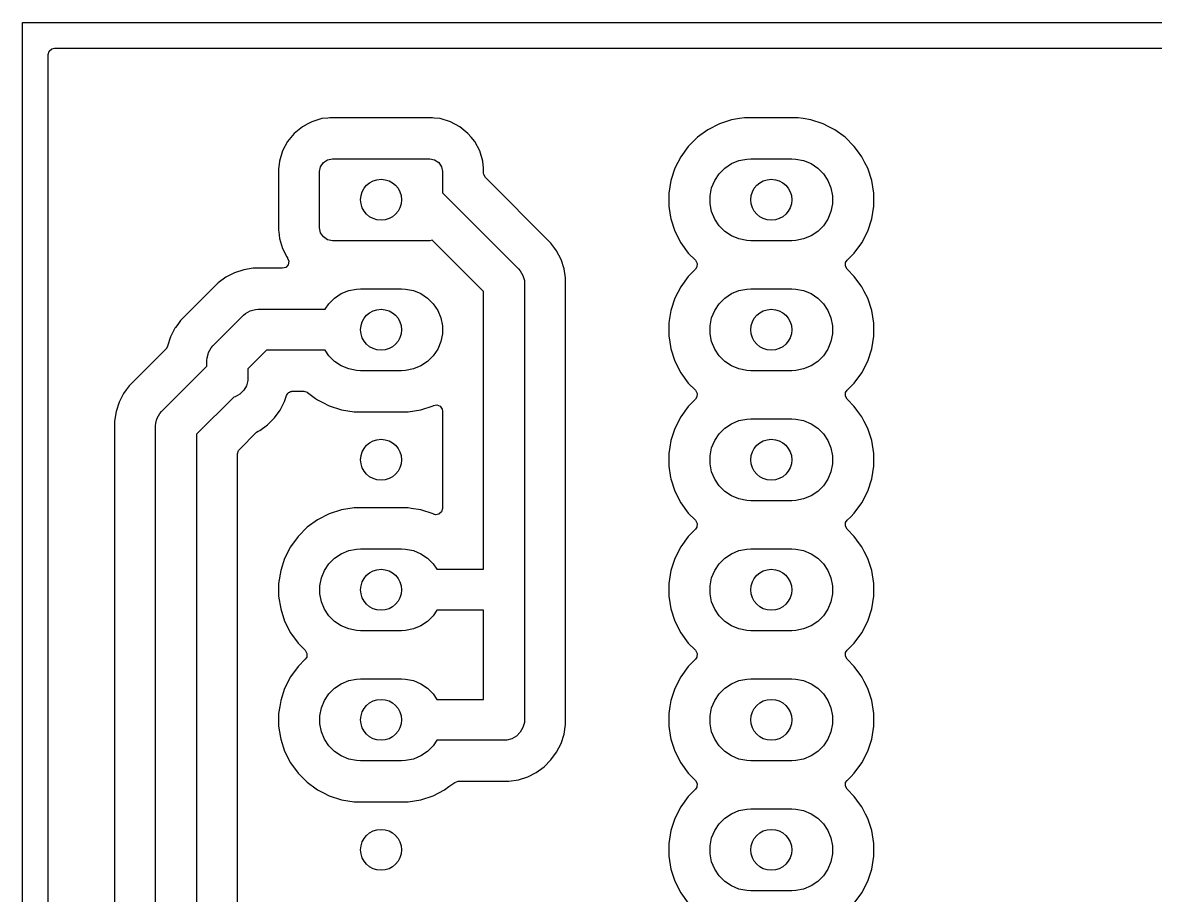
# Model space of a CAD drawing. Extents: x 44.5 to 133, y -119 to -55.5.
# Drawn here: x 44.5 to 66.62, y -72.55 to -55.5 of the extents above; entities that cross this region are included whole.
import ezdxf

# ---------------------------------------------------------------- set-up
doc = ezdxf.new("R2010")
doc.units = 0
doc.layers.add('BLACK', color=7, linetype='CONTINUOUS')

msp = doc.modelspace()

# ---------------------------------------------------------------- linework, layer by layer
at = {"layer": 'BLACK', "linetype": 'CONTINUOUS'}
for p, q in [((44.5, -55.5), (133, -55.5)), ((44.5, -119), (44.5, -55.5)), ((45.0005, -56.1245), (45.020185, -56.057461)), ((45.0005, -83.502375), (45.0005, -56.1245)), ((45.020185, -56.057461), (45.072989, -56.011706)), ((45.072989, -56.011706), (45.1245, -56.0005)), ((45.1245, -56.0005), (77.608174, -56.0005)), ((50.067487, -57.476759), (49.96355, -57.532315)), ((50.146043, -57.434769), (50.067487, -57.476759)), ((50.344067, -57.374699), (50.146043, -57.434769)), ((50.460298, -57.363251), (50.344067, -57.374699)), ((50.498392, -57.3595), (50.460298, -57.363251)), ((52.501608, -57.3595), (50.498392, -57.3595)), ((52.536805, -57.362966), (52.501608, -57.3595)), ((52.655934, -57.374699), (52.536805, -57.362966)), ((52.655934, -57.3747), (52.655932, -57.374699)), ((52.655932, -57.374699), (52.655934, -57.374699)), ((52.853954, -57.434768), (52.655934, -57.3747)), ((53.03645, -57.532315), (52.853954, -57.434768)), ((58.105616, -57.47676), (57.881151, -57.591132)), ((58.345214, -57.39891), (58.105616, -57.47676)), ((58.498076, -57.374699), (58.345214, -57.39891)), ((58.594038, -57.3595), (58.498076, -57.374699)), ((59.645962, -57.3595), (58.594038, -57.3595)), ((59.74193, -57.3747), (59.645962, -57.3595)), ((59.894785, -57.39891), (59.74193, -57.3747)), ((60.134383, -57.47676), (59.894785, -57.39891)), ((60.243418, -57.532317), (60.134383, -57.47676)), ((49.803589, -57.663589), (49.672317, -57.823547)), ((49.963547, -57.532317), (49.803589, -57.663589)), ((49.963548, -57.532316), (49.963547, -57.532317)), ((49.96355, -57.532315), (49.963548, -57.532316)), ((53.036453, -57.532317), (53.03645, -57.532315)), ((53.19641, -57.663589), (53.036452, -57.532317)), ((53.036452, -57.532317), (53.036453, -57.532317)), ((53.258462, -57.739201), (53.19641, -57.663589)), ((57.881151, -57.591132), (57.67735, -57.739201)), ((60.358845, -57.59113), (60.243418, -57.532317)), ((60.358847, -57.591131), (60.358845, -57.59113)), ((60.358848, -57.591132), (60.358847, -57.591131)), ((60.562649, -57.739201), (60.358848, -57.591132)), ((49.672317, -57.823547), (49.574769, -58.006043)), ((53.327685, -57.82355), (53.258462, -57.739201)), ((53.425232, -58.006046), (53.327685, -57.82355)), ((57.499201, -57.91735), (57.351132, -58.121151)), ((57.499205, -57.917345), (57.499201, -57.91735)), ((57.677345, -57.739205), (57.499205, -57.917345)), ((57.67735, -57.739201), (57.677345, -57.739205)), ((60.562654, -57.739205), (60.562649, -57.739201)), ((60.740794, -57.917345), (60.562654, -57.739205)), ((60.740798, -57.91735), (60.740794, -57.917345)), ((60.805239, -58.006046), (60.740798, -57.91735)), ((49.574769, -58.006043), (49.514699, -58.204067)), ((50.454329, -58.17903), (50.55, -58.16)), ((50.55, -58.16), (52.45, -58.16)), ((52.45, -58.16), (52.545671, -58.17903)), ((53.4853, -58.204066), (53.425232, -58.006046)), ((57.351132, -58.121151), (57.23676, -58.345616)), ((58.487772, -58.194448), (58.641586, -58.163852)), ((58.641586, -58.163852), (58.72, -58.16)), ((58.72, -58.16), (59.52, -58.16)), ((59.52, -58.16), (59.598414, -58.163852)), ((59.598414, -58.163852), (59.752228, -58.194448)), ((60.88887, -58.121155), (60.805239, -58.006046)), ((60.947356, -58.23594), (60.88887, -58.121155)), ((49.508649, -58.2655), (49.4995, -58.358392)), ((49.4995, -58.358392), (49.4995, -59.561608)), ((49.514699, -58.204067), (49.508649, -58.2655)), ((50.3, -58.41), (50.31903, -58.314329)), ((50.31903, -58.314329), (50.373223, -58.233223)), ((50.373223, -58.233223), (50.454329, -58.17903)), ((52.545671, -58.17903), (52.626777, -58.233223)), ((52.626777, -58.233223), (52.68097, -58.314329)), ((52.68097, -58.314329), (52.7, -58.41)), ((53.499241, -58.345616), (53.4853, -58.204066)), ((53.5005, -58.358395), (53.499241, -58.345616)), ((53.5005, -58.439474), (53.5005, -58.358395)), ((57.23676, -58.345616), (57.15891, -58.585214)), ((58.101592, -58.452485), (58.212485, -58.341592)), ((58.212485, -58.341592), (58.342883, -58.254463)), ((58.342883, -58.254463), (58.487772, -58.194448)), ((59.752228, -58.194448), (59.897117, -58.254463)), ((59.897117, -58.254463), (60.027515, -58.341592)), ((60.027515, -58.341592), (60.138408, -58.452485)), ((61.003239, -58.345616), (60.947356, -58.23594)), ((61.003239, -58.345618), (61.003239, -58.345616)), ((61.003241, -58.345621), (61.003239, -58.345618)), ((61.08109, -58.585215), (61.003241, -58.345621)), ((50.3, -59.51), (50.3, -58.41)), ((52.7, -58.41), (52.7, -58.822414)), ((53.503334, -58.465832), (53.5005, -58.439474)), ((53.536819, -58.527155), (53.503334, -58.465832)), ((54.81739, -59.807726), (53.536819, -58.527155)), ((57.15891, -58.585215), (57.1195, -58.834038)), ((57.15891, -58.585214), (57.15891, -58.585215)), ((57.954448, -58.727772), (58.014463, -58.582883)), ((58.014463, -58.582883), (58.101592, -58.452485)), ((60.138408, -58.452485), (60.225537, -58.582883)), ((60.225537, -58.582883), (60.285552, -58.727772)), ((61.1205, -58.834038), (61.08109, -58.585215)), ((52.7, -58.822414), (54.184543, -60.306957)), ((57.1195, -58.834038), (57.1195, -59.085962)), ((57.923852, -58.881586), (57.954448, -58.727772)), ((60.285552, -58.727772), (60.316148, -58.881586)), ((61.1205, -59.085962), (61.1205, -58.834038)), ((57.923852, -59.038414), (57.923852, -58.881586)), ((57.954448, -59.192228), (57.923852, -59.038414)), ((60.316148, -59.038414), (60.285552, -59.192228)), ((60.316148, -58.881586), (60.316148, -59.038414)), ((57.1195, -59.085962), (57.147036, -59.259815)), ((57.147036, -59.259815), (57.15891, -59.334785)), ((58.014463, -59.337117), (57.954448, -59.192228)), ((60.285552, -59.192228), (60.225537, -59.337117)), ((61.08109, -59.334785), (61.1205, -59.085962)), ((57.15891, -59.334785), (57.23676, -59.574383)), ((58.101592, -59.467515), (58.014463, -59.337117)), ((58.212485, -59.578408), (58.101592, -59.467515)), ((60.138408, -59.467515), (60.027515, -59.578408)), ((60.225537, -59.337117), (60.138408, -59.467515)), ((61.003241, -59.574379), (61.08109, -59.334785)), ((49.4995, -59.561608), (49.501665, -59.583589)), ((49.501665, -59.583589), (49.514699, -59.715932)), ((49.514699, -59.715932), (49.5147, -59.715934)), ((49.5147, -59.715934), (49.574768, -59.913954)), ((50.31903, -59.605671), (50.3, -59.51)), ((50.373223, -59.686777), (50.31903, -59.605671)), ((50.454329, -59.74097), (50.373223, -59.686777)), ((57.23676, -59.574383), (57.351132, -59.798848)), ((58.342883, -59.665537), (58.212485, -59.578408)), ((58.487772, -59.725552), (58.342883, -59.665537)), ((59.897117, -59.665537), (59.752228, -59.725552)), ((60.027515, -59.578408), (59.897117, -59.665537)), ((60.88887, -59.798845), (61.003241, -59.574379)), ((49.574768, -59.913954), (49.659414, -60.072315)), ((50.55, -59.76), (50.454329, -59.74097)), ((52.45, -59.76), (50.55, -59.76)), ((52.496887, -59.750673), (52.45, -59.76)), ((53.5017, -60.755486), (52.496887, -59.750673)), ((54.894569, -59.913954), (54.81739, -59.807726)), ((54.928459, -59.9606), (54.894569, -59.913954)), ((57.351132, -59.798848), (57.499201, -60.002649)), ((58.641586, -59.756148), (58.487772, -59.725552)), ((58.72, -59.76), (58.641586, -59.756148)), ((59.52, -59.76), (58.72, -59.76)), ((59.598414, -59.756148), (59.52, -59.76)), ((59.752228, -59.725552), (59.598414, -59.756148)), ((60.740793, -60.002656), (60.88887, -59.798845)), ((49.659414, -60.072315), (49.672316, -60.096451)), ((49.672316, -60.096451), (49.672627, -60.09683)), ((49.672627, -60.09683), (49.672729, -60.09707)), ((49.672729, -60.09707), (49.675702, -60.10152)), ((49.675702, -60.10152), (49.674858, -60.102083)), ((49.674858, -60.102083), (49.699944, -60.161139)), ((49.699944, -60.161139), (49.688156, -60.230007)), ((55.014245, -60.128963), (54.928459, -59.9606)), ((55.07264, -60.308681), (55.014245, -60.128963)), ((57.499201, -60.002649), (57.499205, -60.002654)), ((57.499205, -60.002654), (57.63887, -60.142319)), ((57.63887, -60.142319), (57.672355, -60.203642)), ((60.572629, -60.186666), (60.60113, -60.142319)), ((60.60113, -60.142319), (60.646999, -60.09645)), ((60.646999, -60.09645), (60.740793, -60.002656)), ((48.637463, -60.387454), (48.4691, -60.47324)), ((48.817181, -60.329059), (48.637463, -60.387454)), ((49.003814, -60.2995), (48.817181, -60.329059)), ((49.576778, -60.2995), (49.003814, -60.2995)), ((49.641006, -60.281569), (49.576778, -60.2995)), ((49.688156, -60.230007), (49.641006, -60.281569)), ((54.184543, -60.306957), (54.219041, -60.346295)), ((54.219041, -60.346295), (54.271252, -60.436727)), ((55.100601, -60.485227), (55.07264, -60.308681)), ((57.63887, -60.317681), (57.499205, -60.457345)), ((57.667371, -60.273334), (57.63887, -60.317681)), ((57.672355, -60.203642), (57.667371, -60.273334)), ((60.567645, -60.256358), (60.572629, -60.186666)), ((60.60113, -60.317681), (60.567645, -60.256358)), ((60.740794, -60.457345), (60.60113, -60.317681)), ((48.316223, -60.584312), (47.58431, -61.316225)), ((48.4691, -60.47324), (48.316223, -60.584312)), ((54.271252, -60.436727), (54.298278, -60.53759)), ((54.298278, -60.53759), (54.3017, -60.5898)), ((54.3017, -60.5898), (54.3017, -66.58)), ((55.100602, -60.485232), (55.100601, -60.485227)), ((55.1022, -60.495317), (55.100602, -60.485232)), ((55.1022, -69.214486), (55.1022, -60.495317)), ((57.499201, -60.45735), (57.351132, -60.661151)), ((57.499205, -60.457345), (57.499201, -60.45735)), ((60.740798, -60.45735), (60.740794, -60.457345)), ((60.869952, -60.635117), (60.740798, -60.45735)), ((50.592485, -60.881592), (50.722883, -60.794463)), ((50.722883, -60.794463), (50.867772, -60.734448)), ((50.867772, -60.734448), (51.021586, -60.703852)), ((51.021586, -60.703852), (51.1, -60.7)), ((51.1, -60.7), (51.9, -60.7)), ((51.9, -60.7), (51.978414, -60.703852)), ((51.978414, -60.703852), (52.132228, -60.734448)), ((52.132228, -60.734448), (52.277117, -60.794463)), ((52.277117, -60.794463), (52.407515, -60.881592)), ((53.5017, -66.18), (53.5017, -60.755486)), ((57.351132, -60.661151), (57.23676, -60.885616)), ((58.212485, -60.881592), (58.342883, -60.794463)), ((58.342883, -60.794463), (58.487772, -60.734448)), ((58.487772, -60.734448), (58.641586, -60.703852)), ((58.641586, -60.703852), (58.72, -60.7)), ((58.72, -60.7), (59.52, -60.7)), ((59.52, -60.7), (59.598414, -60.703852)), ((59.598414, -60.703852), (59.752228, -60.734448)), ((59.752228, -60.734448), (59.897117, -60.794463)), ((59.897117, -60.794463), (60.027515, -60.881592)), ((60.88887, -60.661155), (60.869952, -60.635117)), ((60.936196, -60.754038), (60.88887, -60.661155)), ((61.003239, -60.885616), (60.936196, -60.754038)), ((50.409753, -61.1), (50.481592, -60.992485)), ((50.481592, -60.992485), (50.592485, -60.881592)), ((52.407515, -60.881592), (52.518408, -60.992485)), ((52.518408, -60.992485), (52.605537, -61.122883)), ((57.23676, -60.885616), (57.15891, -61.125214)), ((58.014463, -61.122883), (58.101592, -60.992485)), ((58.101592, -60.992485), (58.212485, -60.881592)), ((60.027515, -60.881592), (60.138408, -60.992485)), ((60.138408, -60.992485), (60.225537, -61.122883)), ((61.003239, -60.885618), (61.003239, -60.885616)), ((61.003241, -60.885621), (61.003239, -60.885618)), ((61.08109, -61.125215), (61.003241, -60.885621)), ((48.217157, -61.815457), (48.815457, -61.217157)), ((48.815457, -61.217157), (48.854795, -61.182659)), ((48.854795, -61.182659), (48.945226, -61.130448)), ((48.945226, -61.130448), (49.04609, -61.103422)), ((49.04609, -61.103422), (49.0983, -61.1)), ((49.0983, -61.1), (50.409753, -61.1)), ((52.605537, -61.122883), (52.665552, -61.267772)), ((52.665552, -61.267772), (52.696148, -61.421586)), ((57.15891, -61.125214), (57.128657, -61.316225)), ((57.923852, -61.421586), (57.954448, -61.267772)), ((57.954448, -61.267772), (58.014463, -61.122883)), ((60.225537, -61.122883), (60.285552, -61.267772)), ((60.285552, -61.267772), (60.316148, -61.421586)), ((61.1205, -61.374038), (61.08109, -61.125215)), ((47.47324, -61.4691), (47.387454, -61.637465)), ((47.484977, -61.452947), (47.47324, -61.4691)), ((47.527639, -61.394226), (47.484977, -61.452947)), ((47.58431, -61.316225), (47.527639, -61.394226)), ((52.696148, -61.421586), (52.696148, -61.578414)), ((57.128657, -61.316225), (57.1195, -61.374038)), ((57.1195, -61.374038), (57.1195, -61.625962)), ((57.923852, -61.578414), (57.923852, -61.421586)), ((60.316148, -61.421586), (60.316148, -61.578414)), ((61.1205, -61.625962), (61.1205, -61.374038)), ((47.387454, -61.637465), (47.329057, -61.817189)), ((52.696148, -61.578414), (52.665552, -61.732228)), ((57.1195, -61.625962), (57.131151, -61.699522)), ((57.131151, -61.699522), (57.15891, -61.874785)), ((57.954448, -61.732228), (57.923852, -61.578414)), ((60.316148, -61.578414), (60.285552, -61.732228)), ((61.08109, -61.874785), (61.1205, -61.625962)), ((47.294898, -61.881481), (46.58161, -62.594769)), ((47.299693, -61.876409), (47.294898, -61.881481)), ((47.325816, -61.821418), (47.299693, -61.876409)), ((47.327921, -61.821924), (47.325816, -61.821418)), ((47.329057, -61.817189), (47.327921, -61.821924)), ((48.130448, -61.945226), (48.182659, -61.854795)), ((48.182659, -61.854795), (48.217157, -61.815457)), ((49.263986, -61.9), (48.9, -62.263986)), ((50.409753, -61.9), (49.263986, -61.9)), ((50.481592, -62.007515), (50.409753, -61.9)), ((52.605537, -61.877117), (52.518408, -62.007515)), ((52.665552, -61.732228), (52.605537, -61.877117)), ((57.15891, -61.874785), (57.23676, -62.114383)), ((58.014463, -61.877117), (57.954448, -61.732228)), ((58.101592, -62.007515), (58.014463, -61.877117)), ((60.225537, -61.877117), (60.138408, -62.007515)), ((60.285552, -61.732228), (60.225537, -61.877117)), ((61.003241, -62.114379), (61.08109, -61.874785)), ((48.1, -62.0983), (48.103422, -62.04609)), ((48.1, -62.208458), (48.1, -62.0983)), ((48.103422, -62.04609), (48.12118, -61.979816)), ((48.12118, -61.979816), (48.130448, -61.945226)), ((50.592485, -62.118408), (50.481592, -62.007515)), ((50.722883, -62.205537), (50.592485, -62.118408)), ((52.407515, -62.118408), (52.277117, -62.205537)), ((52.518408, -62.007515), (52.407515, -62.118408)), ((57.23676, -62.114383), (57.351132, -62.338848)), ((58.212485, -62.118408), (58.101592, -62.007515)), ((58.342883, -62.205537), (58.212485, -62.118408)), ((60.027515, -62.118408), (59.897117, -62.205537)), ((60.138408, -62.007515), (60.027515, -62.118408)), ((60.88887, -62.338845), (61.003241, -62.114379)), ((47.214457, -63.094001), (48.1, -62.208458)), ((48.9, -62.263986), (48.9, -62.439)), ((50.867772, -62.265552), (50.722883, -62.205537)), ((51.021586, -62.296148), (50.867772, -62.265552)), ((51.1, -62.3), (51.021586, -62.296148)), ((51.9, -62.3), (51.1, -62.3)), ((51.978414, -62.296148), (51.9, -62.3)), ((52.132228, -62.265552), (51.978414, -62.296148)), ((52.277117, -62.205537), (52.132228, -62.265552)), ((57.351132, -62.338848), (57.499201, -62.542649)), ((58.487772, -62.265552), (58.342883, -62.205537)), ((58.641586, -62.296148), (58.487772, -62.265552)), ((58.72, -62.3), (58.641586, -62.296148)), ((59.52, -62.3), (58.72, -62.3)), ((59.598414, -62.296148), (59.52, -62.3)), ((59.752228, -62.265552), (59.598414, -62.296148)), ((59.897117, -62.205537), (59.752228, -62.265552)), ((60.740793, -62.542656), (60.88887, -62.338845)), ((46.58161, -62.594769), (46.523156, -62.675226)), ((48.869552, -62.592073), (48.817341, -62.682505)), ((48.896578, -62.49121), (48.869552, -62.592073)), ((48.9, -62.439), (48.896578, -62.49121)), ((57.499201, -62.542649), (57.499205, -62.542654)), ((57.499205, -62.542654), (57.63887, -62.682319)), ((60.65563, -62.627819), (60.740793, -62.542656)), ((46.47054, -62.747644), (46.384754, -62.916007)), ((46.523155, -62.675227), (46.47054, -62.747644)), ((46.523156, -62.675226), (46.523155, -62.675227)), ((48.6233, -62.816529), (47.8973, -63.54253)), ((48.653073, -62.808552), (48.6233, -62.816529)), ((48.743505, -62.756341), (48.653073, -62.808552)), ((48.817341, -62.682505), (48.743505, -62.756341)), ((49.612547, -62.899832), (49.649474, -62.78618)), ((49.649474, -62.78618), (49.663423, -62.76578)), ((49.663423, -62.76578), (49.673692, -62.743297)), ((49.673692, -62.743297), (49.6828, -62.737443)), ((49.6828, -62.737443), (49.688912, -62.728506)), ((49.688912, -62.728506), (49.711678, -62.718884)), ((49.711678, -62.718884), (49.73247, -62.705523)), ((49.73247, -62.705523), (49.748878, -62.703163)), ((49.748878, -62.703163), (49.75327, -62.701308)), ((49.75327, -62.701308), (49.767405, -62.7005)), ((49.767405, -62.7005), (49.989122, -62.7005)), ((49.989122, -62.7005), (50.056161, -62.720185)), ((50.056161, -62.720185), (50.062007, -62.724182)), ((50.062007, -62.724182), (50.22169, -62.840197)), ((57.63887, -62.682319), (57.672355, -62.743642)), ((57.667371, -62.813334), (57.63887, -62.857681)), ((57.672355, -62.743642), (57.667371, -62.813334)), ((60.567645, -62.796358), (60.572629, -62.726666)), ((60.60113, -62.857681), (60.567645, -62.796358)), ((60.572629, -62.726666), (60.60113, -62.682319)), ((60.60113, -62.682319), (60.65563, -62.627819)), ((46.384754, -62.916007), (46.326359, -63.095725)), ((49.52676, -63.068199), (49.612547, -62.899832)), ((50.22169, -62.840197), (50.261155, -62.86887)), ((50.261155, -62.86887), (50.363596, -62.921066)), ((50.363596, -62.921066), (50.485616, -62.983239)), ((50.485616, -62.983239), (50.485618, -62.983239)), ((50.485618, -62.983239), (50.485621, -62.983241)), ((50.485621, -62.983241), (50.725215, -63.06109)), ((52.274785, -63.06109), (52.514379, -62.983241)), ((52.514379, -62.983241), (52.520899, -62.979918)), ((52.520899, -62.979918), (52.589565, -62.967018)), ((52.589565, -62.967018), (52.654308, -62.99329)), ((52.654308, -62.99329), (52.694569, -63.050393)), ((57.499201, -62.99735), (57.351132, -63.201151)), ((57.499205, -62.997345), (57.499201, -62.99735)), ((57.63887, -62.857681), (57.499205, -62.997345)), ((60.740794, -62.997345), (60.60113, -62.857681)), ((60.740798, -62.99735), (60.740794, -62.997345)), ((60.792272, -63.068199), (60.740798, -62.99735)), ((46.326359, -63.095725), (46.2968, -63.282357)), ((47.116184, -63.266927), (47.127748, -63.22377)), ((47.127748, -63.22377), (47.179959, -63.133339)), ((47.179959, -63.133339), (47.214457, -63.094001)), ((49.282073, -63.35469), (49.41569, -63.221073)), ((49.41569, -63.221073), (49.52676, -63.068199)), ((50.725215, -63.06109), (50.974038, -63.1005)), ((50.974038, -63.1005), (50.974039, -63.1005)), ((50.974039, -63.1005), (52.025961, -63.1005)), ((52.025961, -63.1005), (52.025962, -63.1005)), ((52.025962, -63.1005), (52.274785, -63.06109)), ((52.694569, -63.050393), (52.7012, -63.0904)), ((52.7012, -63.0904), (52.7012, -64.989598)), ((57.351132, -63.201151), (57.23676, -63.425616)), ((58.487772, -63.274448), (58.641586, -63.243852)), ((58.641586, -63.243852), (58.72, -63.24)), ((58.72, -63.24), (59.52, -63.24)), ((59.52, -63.24), (59.598414, -63.243852)), ((59.598414, -63.243852), (59.752228, -63.274448)), ((60.88887, -63.201155), (60.792272, -63.068199)), ((60.936196, -63.294038), (60.88887, -63.201155)), ((46.2968, -63.282357), (46.2968, -77.497636)), ((47.0973, -63.376844), (47.100722, -63.324634)), ((47.0973, -77.403156), (47.0973, -63.376844)), ((47.100722, -63.324634), (47.116184, -63.266927)), ((49.068313, -63.503592), (49.099696, -63.480791)), ((49.099696, -63.480791), (49.129199, -63.46576)), ((49.129199, -63.46576), (49.282073, -63.35469)), ((57.23676, -63.425616), (57.15891, -63.665214)), ((58.101592, -63.532485), (58.212485, -63.421592)), ((58.212485, -63.421592), (58.342883, -63.334463)), ((58.342883, -63.334463), (58.487772, -63.274448)), ((59.752228, -63.274448), (59.897117, -63.334463)), ((59.897117, -63.334463), (60.027515, -63.421592)), ((60.027515, -63.421592), (60.138408, -63.532485)), ((61.003239, -63.425616), (60.936196, -63.294038)), ((61.003239, -63.425618), (61.003239, -63.425616)), ((61.003241, -63.425621), (61.003239, -63.425618)), ((61.08109, -63.665215), (61.003241, -63.425621)), ((47.8973, -63.54253), (47.8973, -77.364661)), ((48.734115, -63.837791), (49.068313, -63.503592)), ((57.15891, -63.665214), (57.138388, -63.794785)), ((57.954448, -63.807772), (58.014463, -63.662883)), ((58.014463, -63.662883), (58.101592, -63.532485)), ((60.138408, -63.532485), (60.225537, -63.662883)), ((60.225537, -63.662883), (60.285552, -63.807772)), ((61.1205, -63.914038), (61.08109, -63.665215)), ((48.6978, -63.925468), (48.717485, -63.858429)), ((48.6978, -77.284565), (48.6978, -63.925468)), ((48.717485, -63.858429), (48.734115, -63.837791)), ((57.138388, -63.794785), (57.1195, -63.914038)), ((57.1195, -63.914038), (57.1195, -64.165962)), ((57.923852, -63.961586), (57.954448, -63.807772)), ((60.285552, -63.807772), (60.316148, -63.961586)), ((61.1205, -64.165962), (61.1205, -63.914038)), ((57.923852, -64.118414), (57.923852, -63.961586)), ((57.954448, -64.272228), (57.923852, -64.118414)), ((60.316148, -64.118414), (60.285552, -64.272228)), ((60.316148, -63.961586), (60.316148, -64.118414)), ((57.1195, -64.165962), (57.15429, -64.385616)), ((58.014463, -64.417117), (57.954448, -64.272228)), ((60.285552, -64.272228), (60.225537, -64.417117)), ((61.08109, -64.414785), (61.1205, -64.165962)), ((57.15429, -64.385616), (57.15891, -64.414785)), ((57.15891, -64.414785), (57.23676, -64.654383)), ((58.101592, -64.547515), (58.014463, -64.417117)), ((58.212485, -64.658408), (58.101592, -64.547515)), ((60.138408, -64.547515), (60.027515, -64.658408)), ((60.225537, -64.417117), (60.138408, -64.547515)), ((61.003241, -64.654379), (61.08109, -64.414785)), ((57.23676, -64.654383), (57.292553, -64.763881)), ((57.292553, -64.763881), (57.348929, -64.874526)), ((58.342883, -64.745537), (58.212485, -64.658408)), ((58.487772, -64.805552), (58.342883, -64.745537)), ((58.641586, -64.836148), (58.487772, -64.805552)), ((59.752228, -64.805552), (59.598414, -64.836148)), ((59.897117, -64.745537), (59.752228, -64.805552)), ((60.027515, -64.658408), (59.897117, -64.745537)), ((60.88887, -64.878845), (61.003241, -64.654379)), ((50.725214, -65.01891), (50.485616, -65.09676)), ((50.849626, -64.999205), (50.725214, -65.01891)), ((50.974038, -64.9795), (50.849626, -64.999205)), ((52.025962, -64.9795), (50.974038, -64.9795)), ((52.089718, -64.989598), (52.025962, -64.9795)), ((52.274787, -65.01891), (52.089718, -64.989598)), ((52.514378, -65.096758), (52.274787, -65.01891)), ((52.7012, -64.989598), (52.681515, -65.056637)), ((57.348929, -64.874526), (57.351132, -64.878848)), ((57.351132, -64.878848), (57.499201, -65.082649)), ((58.72, -64.84), (58.641586, -64.836148)), ((59.52, -64.84), (58.72, -64.84)), ((59.598414, -64.836148), (59.52, -64.84)), ((60.740793, -65.082656), (60.88887, -64.878845)), ((50.261151, -65.211132), (50.05735, -65.359201)), ((50.485616, -65.09676), (50.261151, -65.211132)), ((52.520913, -65.100087), (52.514378, -65.096758)), ((52.559553, -65.112336), (52.520913, -65.100087)), ((52.628711, -65.102392), (52.559553, -65.112336)), ((52.681515, -65.056637), (52.628711, -65.102392)), ((57.499201, -65.082649), (57.499205, -65.082654)), ((57.499205, -65.082654), (57.63887, -65.222319)), ((57.63887, -65.222319), (57.672355, -65.283642)), ((60.572629, -65.266666), (60.60113, -65.222319)), ((60.60113, -65.222319), (60.670904, -65.152545)), ((60.670904, -65.152545), (60.740793, -65.082656)), ((50.057345, -65.359205), (49.879205, -65.537345)), ((50.05735, -65.359201), (50.057345, -65.359205)), ((57.63887, -65.397681), (57.499205, -65.537345)), ((57.667371, -65.353334), (57.63887, -65.397681)), ((57.672355, -65.283642), (57.667371, -65.353334)), ((60.567645, -65.336358), (60.572629, -65.266666)), ((60.60113, -65.397681), (60.567645, -65.336358)), ((60.740794, -65.537345), (60.60113, -65.397681)), ((49.879201, -65.53735), (49.731132, -65.741151)), ((49.879205, -65.537345), (49.879201, -65.53735)), ((57.499201, -65.53735), (57.351132, -65.741151)), ((57.499205, -65.537345), (57.499201, -65.53735)), ((60.740798, -65.53735), (60.740794, -65.537345)), ((60.84546, -65.681406), (60.740798, -65.53735)), ((60.88887, -65.741155), (60.84546, -65.681406)), ((49.731132, -65.741151), (49.61676, -65.965616)), ((50.592485, -65.961592), (50.722883, -65.874463)), ((50.722883, -65.874463), (50.867772, -65.814448)), ((50.867772, -65.814448), (51.021586, -65.783852)), ((51.021586, -65.783852), (51.1, -65.78)), ((51.1, -65.78), (51.9, -65.78)), ((51.9, -65.78), (51.978414, -65.783852)), ((51.978414, -65.783852), (52.132228, -65.814448)), ((52.132228, -65.814448), (52.277117, -65.874463)), ((52.277117, -65.874463), (52.407515, -65.961592)), ((57.351132, -65.741151), (57.23676, -65.965616)), ((58.212485, -65.961592), (58.342883, -65.874463)), ((58.342883, -65.874463), (58.487772, -65.814448)), ((58.487772, -65.814448), (58.641586, -65.783852)), ((58.641586, -65.783852), (58.72, -65.78)), ((58.72, -65.78), (59.52, -65.78)), ((59.52, -65.78), (59.598414, -65.783852)), ((59.598414, -65.783852), (59.752228, -65.814448)), ((59.752228, -65.814448), (59.897117, -65.874463)), ((59.897117, -65.874463), (60.027515, -65.961592)), ((60.936196, -65.834038), (60.88887, -65.741155)), ((61.003239, -65.965616), (60.936196, -65.834038)), ((49.61676, -65.965616), (49.53891, -66.205214)), ((50.394463, -66.202883), (50.481592, -66.072485)), ((50.481592, -66.072485), (50.592485, -65.961592)), ((52.407515, -65.961592), (52.518408, -66.072485)), ((52.518408, -66.072485), (52.590247, -66.18)), ((57.23676, -65.965616), (57.15891, -66.205214)), ((58.014463, -66.202883), (58.101592, -66.072485)), ((58.101592, -66.072485), (58.212485, -65.961592)), ((60.027515, -65.961592), (60.138408, -66.072485)), ((60.138408, -66.072485), (60.225537, -66.202883)), ((61.003239, -65.965618), (61.003239, -65.965616)), ((61.003241, -65.965621), (61.003239, -65.965618)), ((61.08109, -66.205215), (61.003241, -65.965621)), ((49.53891, -66.205214), (49.4995, -66.454038)), ((50.303852, -66.501586), (50.334448, -66.347772)), ((50.334448, -66.347772), (50.394463, -66.202883)), ((52.590247, -66.18), (53.5017, -66.18)), ((57.15891, -66.205214), (57.1195, -66.454038)), ((57.923852, -66.501586), (57.954448, -66.347772)), ((57.954448, -66.347772), (58.014463, -66.202883)), ((60.225537, -66.202883), (60.285552, -66.347772)), ((60.285552, -66.347772), (60.316148, -66.501586)), ((61.1205, -66.454038), (61.08109, -66.205215)), ((49.4995, -66.454038), (49.4995, -66.705961)), ((50.303852, -66.658414), (50.303852, -66.501586)), ((54.3017, -66.58), (54.3017, -69.12)), ((57.1195, -66.454038), (57.1195, -66.705961)), ((57.923852, -66.658414), (57.923852, -66.501586)), ((60.316148, -66.501586), (60.316148, -66.658414)), ((61.1205, -66.705962), (61.1205, -66.454038)), ((49.4995, -66.705961), (49.53891, -66.954785)), ((50.334448, -66.812228), (50.303852, -66.658414)), ((57.1195, -66.705961), (57.15891, -66.954785)), ((57.954448, -66.812228), (57.923852, -66.658414)), ((60.316148, -66.658414), (60.285552, -66.812228)), ((61.08109, -66.954785), (61.1205, -66.705962)), ((49.53891, -66.954785), (49.61676, -67.194383)), ((50.394463, -66.957117), (50.334448, -66.812228)), ((50.481592, -67.087515), (50.394463, -66.957117)), ((52.590247, -66.98), (52.518408, -67.087515)), ((53.5017, -66.98), (52.590247, -66.98)), ((53.5017, -68.72), (53.5017, -66.98)), ((57.15891, -66.954785), (57.23676, -67.194383)), ((58.014463, -66.957117), (57.954448, -66.812228)), ((58.101592, -67.087515), (58.014463, -66.957117)), ((60.225537, -66.957117), (60.138408, -67.087515)), ((60.285552, -66.812228), (60.225537, -66.957117)), ((61.003241, -67.194379), (61.08109, -66.954785)), ((49.61676, -67.194383), (49.731132, -67.418848)), ((50.592485, -67.198408), (50.481592, -67.087515)), ((50.722883, -67.285537), (50.592485, -67.198408)), ((52.407515, -67.198408), (52.277117, -67.285537)), ((52.518408, -67.087515), (52.407515, -67.198408)), ((57.23676, -67.194383), (57.351132, -67.418848)), ((58.212485, -67.198408), (58.101592, -67.087515)), ((58.342883, -67.285537), (58.212485, -67.198408)), ((60.027515, -67.198408), (59.897117, -67.285537)), ((60.138408, -67.087515), (60.027515, -67.198408)), ((60.88887, -67.418845), (61.003241, -67.194379)), ((49.731132, -67.418848), (49.879201, -67.622649)), ((50.867772, -67.345552), (50.722883, -67.285537)), ((51.021586, -67.376148), (50.867772, -67.345552)), ((51.1, -67.38), (51.021586, -67.376148)), ((51.9, -67.38), (51.1, -67.38)), ((51.978414, -67.376148), (51.9, -67.38)), ((52.132228, -67.345552), (51.978414, -67.376148)), ((52.277117, -67.285537), (52.132228, -67.345552)), ((57.351132, -67.418848), (57.499201, -67.622649)), ((58.487772, -67.345552), (58.342883, -67.285537)), ((58.641586, -67.376148), (58.487772, -67.345552)), ((58.72, -67.38), (58.641586, -67.376148)), ((59.52, -67.38), (58.72, -67.38)), ((59.598414, -67.376148), (59.52, -67.38)), ((59.752228, -67.345552), (59.598414, -67.376148)), ((59.897117, -67.285537), (59.752228, -67.345552)), ((60.740793, -67.622656), (60.88887, -67.418845)), ((49.879201, -67.622649), (49.879205, -67.622654)), ((49.879205, -67.622654), (50.01887, -67.762319)), ((57.499201, -67.622649), (57.499205, -67.622654)), ((57.499205, -67.622654), (57.63887, -67.762319)), ((60.668832, -67.694617), (60.740793, -67.622656)), ((50.01887, -67.762319), (50.052355, -67.823642)), ((50.047371, -67.893334), (50.01887, -67.937681)), ((50.052355, -67.823642), (50.047371, -67.893334)), ((57.63887, -67.762319), (57.672355, -67.823642)), ((57.667371, -67.893334), (57.63887, -67.937681)), ((57.672355, -67.823642), (57.667371, -67.893334)), ((60.567645, -67.876358), (60.572629, -67.806666)), ((60.60113, -67.937681), (60.567645, -67.876358)), ((60.572629, -67.806666), (60.60113, -67.762319)), ((60.60113, -67.762319), (60.668832, -67.694617)), ((49.879201, -68.07735), (49.731132, -68.281151)), ((49.879205, -68.077345), (49.879201, -68.07735)), ((50.01887, -67.937681), (49.879205, -68.077345)), ((57.499201, -68.07735), (57.351132, -68.281151)), ((57.499205, -68.077345), (57.499201, -68.07735)), ((57.63887, -67.937681), (57.499205, -68.077345)), ((60.740794, -68.077345), (60.60113, -67.937681)), ((60.740798, -68.07735), (60.740794, -68.077345)), ((60.869952, -68.255117), (60.740798, -68.07735)), ((49.731132, -68.281151), (49.61676, -68.505616)), ((50.867772, -68.354448), (51.021586, -68.323852)), ((51.021586, -68.323852), (51.1, -68.32)), ((51.1, -68.32), (51.9, -68.32)), ((51.9, -68.32), (51.978414, -68.323852)), ((51.978414, -68.323852), (52.132228, -68.354448)), ((57.351132, -68.281151), (57.23676, -68.505616)), ((58.487772, -68.354448), (58.641586, -68.323852)), ((58.641586, -68.323852), (58.72, -68.32)), ((58.72, -68.32), (59.52, -68.32)), ((59.52, -68.32), (59.598414, -68.323852)), ((59.598414, -68.323852), (59.752228, -68.354448)), ((60.88887, -68.281155), (60.869952, -68.255117)), ((60.936196, -68.374038), (60.88887, -68.281155)), ((49.61676, -68.505616), (49.53891, -68.745214)), ((50.481592, -68.612485), (50.592485, -68.501592)), ((50.592485, -68.501592), (50.722883, -68.414463)), ((50.722883, -68.414463), (50.867772, -68.354448)), ((52.132228, -68.354448), (52.277117, -68.414463)), ((52.277117, -68.414463), (52.407515, -68.501592)), ((52.407515, -68.501592), (52.518408, -68.612485)), ((57.23676, -68.505616), (57.15891, -68.745214)), ((58.101592, -68.612485), (58.212485, -68.501592)), ((58.212485, -68.501592), (58.342883, -68.414463)), ((58.342883, -68.414463), (58.487772, -68.354448)), ((59.752228, -68.354448), (59.897117, -68.414463)), ((59.897117, -68.414463), (60.027515, -68.501592)), ((60.027515, -68.501592), (60.138408, -68.612485)), ((61.003239, -68.505616), (60.936196, -68.374038)), ((61.003239, -68.505618), (61.003239, -68.505616)), ((61.003241, -68.505621), (61.003239, -68.505618)), ((61.08109, -68.745215), (61.003241, -68.505621)), ((49.53891, -68.745214), (49.520855, -68.859207)), ((50.334448, -68.887772), (50.394463, -68.742883)), ((50.394463, -68.742883), (50.481592, -68.612485)), ((52.518408, -68.612485), (52.590247, -68.72)), ((52.590247, -68.72), (53.5017, -68.72)), ((57.15891, -68.745214), (57.140855, -68.859207)), ((57.954448, -68.887772), (58.014463, -68.742883)), ((58.014463, -68.742883), (58.101592, -68.612485)), ((60.138408, -68.612485), (60.225537, -68.742883)), ((60.225537, -68.742883), (60.285552, -68.887772)), ((61.1205, -68.994038), (61.08109, -68.745215)), ((49.520855, -68.859207), (49.4995, -68.994038)), ((49.4995, -68.994038), (49.4995, -69.245962)), ((50.303852, -69.041586), (50.334448, -68.887772)), ((57.140855, -68.859207), (57.1195, -68.994038)), ((57.1195, -68.994038), (57.1195, -69.245962)), ((57.923852, -69.041586), (57.954448, -68.887772)), ((60.285552, -68.887772), (60.316148, -69.041586)), ((61.1205, -69.245962), (61.1205, -68.994038)), ((50.303852, -69.198414), (50.303852, -69.041586)), ((50.334448, -69.352228), (50.303852, -69.198414)), ((54.298278, -69.17221), (54.271252, -69.273073)), ((54.3017, -69.12), (54.298278, -69.17221)), ((55.07264, -69.401118), (55.1022, -69.214486)), ((57.923852, -69.198414), (57.923852, -69.041586)), ((57.954448, -69.352228), (57.923852, -69.198414)), ((60.316148, -69.198414), (60.285552, -69.352228)), ((60.316148, -69.041586), (60.316148, -69.198414)), ((49.4995, -69.245962), (49.53429, -69.465616)), ((50.394463, -69.497117), (50.334448, -69.352228)), ((54.145205, -69.437341), (54.054773, -69.489552)), ((54.219041, -69.363505), (54.145205, -69.437341)), ((54.271252, -69.273073), (54.219041, -69.363505)), ((55.014247, -69.580832), (55.07264, -69.401118)), ((57.1195, -69.245962), (57.15429, -69.465616)), ((58.014463, -69.497117), (57.954448, -69.352228)), ((60.285552, -69.352228), (60.225537, -69.497117)), ((61.08109, -69.494785), (61.1205, -69.245962)), ((49.53429, -69.465616), (49.53891, -69.494785)), ((49.53891, -69.494785), (49.61676, -69.734383)), ((50.481592, -69.627515), (50.394463, -69.497117)), ((50.592485, -69.738408), (50.481592, -69.627515)), ((52.518408, -69.627515), (52.407515, -69.738408)), ((52.590247, -69.52), (52.518408, -69.627515)), ((53.9017, -69.52), (52.590247, -69.52)), ((53.95391, -69.516578), (53.9017, -69.52)), ((54.054773, -69.489552), (53.95391, -69.516578)), ((54.92846, -69.749199), (55.014247, -69.580832)), ((57.15429, -69.465616), (57.15891, -69.494785)), ((57.15891, -69.494785), (57.23676, -69.734383)), ((58.101592, -69.627515), (58.014463, -69.497117)), ((58.212485, -69.738408), (58.101592, -69.627515)), ((60.138408, -69.627515), (60.027515, -69.738408)), ((60.225537, -69.497117), (60.138408, -69.627515)), ((61.003241, -69.734379), (61.08109, -69.494785)), ((49.61676, -69.734383), (49.731132, -69.958848)), ((50.722883, -69.825537), (50.592485, -69.738408)), ((50.867772, -69.885552), (50.722883, -69.825537)), ((51.021586, -69.916148), (50.867772, -69.885552)), ((52.132228, -69.885552), (51.978414, -69.916148)), ((52.277117, -69.825537), (52.132228, -69.885552)), ((52.407515, -69.738408), (52.277117, -69.825537)), ((54.81739, -69.902073), (54.92846, -69.749199)), ((57.23676, -69.734383), (57.351132, -69.958848)), ((58.342883, -69.825537), (58.212485, -69.738408)), ((58.487772, -69.885552), (58.342883, -69.825537)), ((58.641586, -69.916148), (58.487772, -69.885552)), ((59.752228, -69.885552), (59.598414, -69.916148)), ((59.897117, -69.825537), (59.752228, -69.885552)), ((60.027515, -69.738408), (59.897117, -69.825537)), ((60.88887, -69.958845), (61.003241, -69.734379)), ((49.731132, -69.958848), (49.879201, -70.162649)), ((51.1, -69.92), (51.021586, -69.916148)), ((51.9, -69.92), (51.1, -69.92)), ((51.978414, -69.916148), (51.9, -69.92)), ((54.530899, -70.14676), (54.683773, -70.03569)), ((54.683773, -70.03569), (54.81739, -69.902073)), ((57.351132, -69.958848), (57.499201, -70.162649)), ((58.72, -69.92), (58.641586, -69.916148)), ((59.52, -69.92), (58.72, -69.92)), ((59.598414, -69.916148), (59.52, -69.92)), ((60.740793, -70.162656), (60.88887, -69.958845)), ((49.879201, -70.162649), (49.879205, -70.162654)), ((49.879205, -70.162654), (50.057345, -70.340794)), ((50.057345, -70.340794), (50.05735, -70.340798)), ((50.05735, -70.340798), (50.235117, -70.469952)), ((52.937993, -70.344182), (53.003799, -70.320702)), ((53.003799, -70.320702), (53.010878, -70.3205)), ((53.010878, -70.3205), (53.996186, -70.3205)), ((53.996186, -70.3205), (54.182818, -70.29094)), ((54.182818, -70.29094), (54.362532, -70.232547)), ((54.362532, -70.232547), (54.530899, -70.14676)), ((57.499201, -70.162649), (57.499205, -70.162654)), ((57.499205, -70.162654), (57.63887, -70.302319)), ((57.63887, -70.302319), (57.672355, -70.363642)), ((60.572629, -70.346666), (60.60113, -70.302319)), ((60.60113, -70.302319), (60.670904, -70.232545)), ((60.670904, -70.232545), (60.740793, -70.162656)), ((50.235117, -70.469952), (50.261155, -70.48887)), ((50.261155, -70.48887), (50.376131, -70.547453)), ((50.376131, -70.547453), (50.485616, -70.603239)), ((52.514379, -70.603241), (52.738845, -70.48887)), ((52.738845, -70.48887), (52.825907, -70.425616)), ((52.825907, -70.425616), (52.937993, -70.344182)), ((57.63887, -70.477681), (57.499205, -70.617345)), ((57.667371, -70.433334), (57.63887, -70.477681)), ((57.672355, -70.363642), (57.667371, -70.433334)), ((60.567645, -70.416358), (60.572629, -70.346666)), ((60.60113, -70.477681), (60.567645, -70.416358)), ((60.740794, -70.617345), (60.60113, -70.477681)), ((50.485616, -70.603239), (50.485618, -70.603239)), ((50.485618, -70.603239), (50.485621, -70.603241)), ((50.485621, -70.603241), (50.725215, -70.68109)), ((50.725215, -70.68109), (50.974038, -70.7205)), ((50.974038, -70.7205), (50.974039, -70.7205)), ((50.974039, -70.7205), (52.025961, -70.7205)), ((52.025961, -70.7205), (52.025962, -70.7205)), ((52.025962, -70.7205), (52.274785, -70.68109)), ((52.274785, -70.68109), (52.514379, -70.603241)), ((57.499201, -70.61735), (57.351132, -70.821151)), ((57.499205, -70.617345), (57.499201, -70.61735)), ((60.740798, -70.61735), (60.740794, -70.617345)), ((60.843626, -70.758882), (60.740798, -70.61735)), ((60.88887, -70.821155), (60.843626, -70.758882)), ((57.351132, -70.821151), (57.23676, -71.045616)), ((58.212485, -71.041592), (58.342883, -70.954463)), ((58.342883, -70.954463), (58.487772, -70.894448)), ((58.487772, -70.894448), (58.641586, -70.863852)), ((58.641586, -70.863852), (58.72, -70.86)), ((58.72, -70.86), (59.52, -70.86)), ((59.52, -70.86), (59.598414, -70.863852)), ((59.598414, -70.863852), (59.752228, -70.894448)), ((59.752228, -70.894448), (59.897117, -70.954463)), ((59.897117, -70.954463), (60.027515, -71.041592)), ((60.961747, -70.964184), (60.88887, -70.821155)), ((61.003239, -71.045616), (60.961747, -70.964184)), ((57.23676, -71.045616), (57.15891, -71.285214)), ((58.014463, -71.282883), (58.101592, -71.152485)), ((58.101592, -71.152485), (58.212485, -71.041592)), ((60.027515, -71.041592), (60.138408, -71.152485)), ((60.138408, -71.152485), (60.225537, -71.282883)), ((61.003239, -71.045618), (61.003239, -71.045616)), ((61.003241, -71.045621), (61.003239, -71.045618)), ((61.08109, -71.285215), (61.003241, -71.045621)), ((57.15891, -71.285214), (57.1195, -71.534038)), ((57.923852, -71.581586), (57.954448, -71.427772)), ((57.954448, -71.427772), (58.014463, -71.282883)), ((60.225537, -71.282883), (60.285552, -71.427772)), ((60.285552, -71.427772), (60.316148, -71.581586)), ((61.1205, -71.534038), (61.08109, -71.285215)), ((57.1195, -71.534038), (57.1195, -71.785961)), ((57.923852, -71.738414), (57.923852, -71.581586)), ((60.316148, -71.581586), (60.316148, -71.738414)), ((61.1205, -71.785962), (61.1205, -71.534038)), ((57.1195, -71.785961), (57.15891, -72.034785)), ((57.954448, -71.892228), (57.923852, -71.738414)), ((60.316148, -71.738414), (60.285552, -71.892228)), ((61.08109, -72.034785), (61.1205, -71.785962)), ((57.15891, -72.034785), (57.23676, -72.274383)), ((58.014463, -72.037117), (57.954448, -71.892228)), ((58.101592, -72.167515), (58.014463, -72.037117)), ((60.225537, -72.037117), (60.138408, -72.167515)), ((60.285552, -71.892228), (60.225537, -72.037117)), ((61.003241, -72.274379), (61.08109, -72.034785)), ((57.23676, -72.274383), (57.351132, -72.498848)), ((58.212485, -72.278408), (58.101592, -72.167515)), ((58.342883, -72.365537), (58.212485, -72.278408)), ((60.027515, -72.278408), (59.897117, -72.365537)), ((60.138408, -72.167515), (60.027515, -72.278408)), ((60.88887, -72.498845), (61.003241, -72.274379)), ((57.351132, -72.498848), (57.499201, -72.702649)), ((58.487772, -72.425552), (58.342883, -72.365537)), ((58.641586, -72.456148), (58.487772, -72.425552)), ((58.72, -72.46), (58.641586, -72.456148)), ((59.52, -72.46), (58.72, -72.46)), ((59.598414, -72.456148), (59.52, -72.46)), ((59.752228, -72.425552), (59.598414, -72.456148)), ((59.897117, -72.365537), (59.752228, -72.425552)), ((60.740793, -72.702656), (60.88887, -72.498845))]:
    msp.add_line(p, q, dxfattribs=at)
at = {"layer": 'BLACK'}
for centre in [(51.5, -58.96), (59.12, -58.96), (51.5, -61.5), (59.12, -61.5), (51.5, -64.04), (59.12, -64.04), (51.5, -66.58), (59.12, -66.58), (51.5, -69.12), (59.12, -69.12), (51.5, -71.66), (59.12, -71.66)]:
    msp.add_circle(centre, 0.4, dxfattribs=at)
at = {"layer": 'WHITE'}
for centre in [(51.5, -58.96), (59.12, -58.96), (51.5, -61.5), (59.12, -61.5), (51.5, -64.04), (59.12, -64.04), (51.5, -66.58), (59.12, -66.58), (51.5, -69.12), (59.12, -69.12), (51.5, -71.66), (59.12, -71.66)]:
    msp.add_circle(centre, 0.4, dxfattribs=at)

doc.saveas('drawing.dxf')
